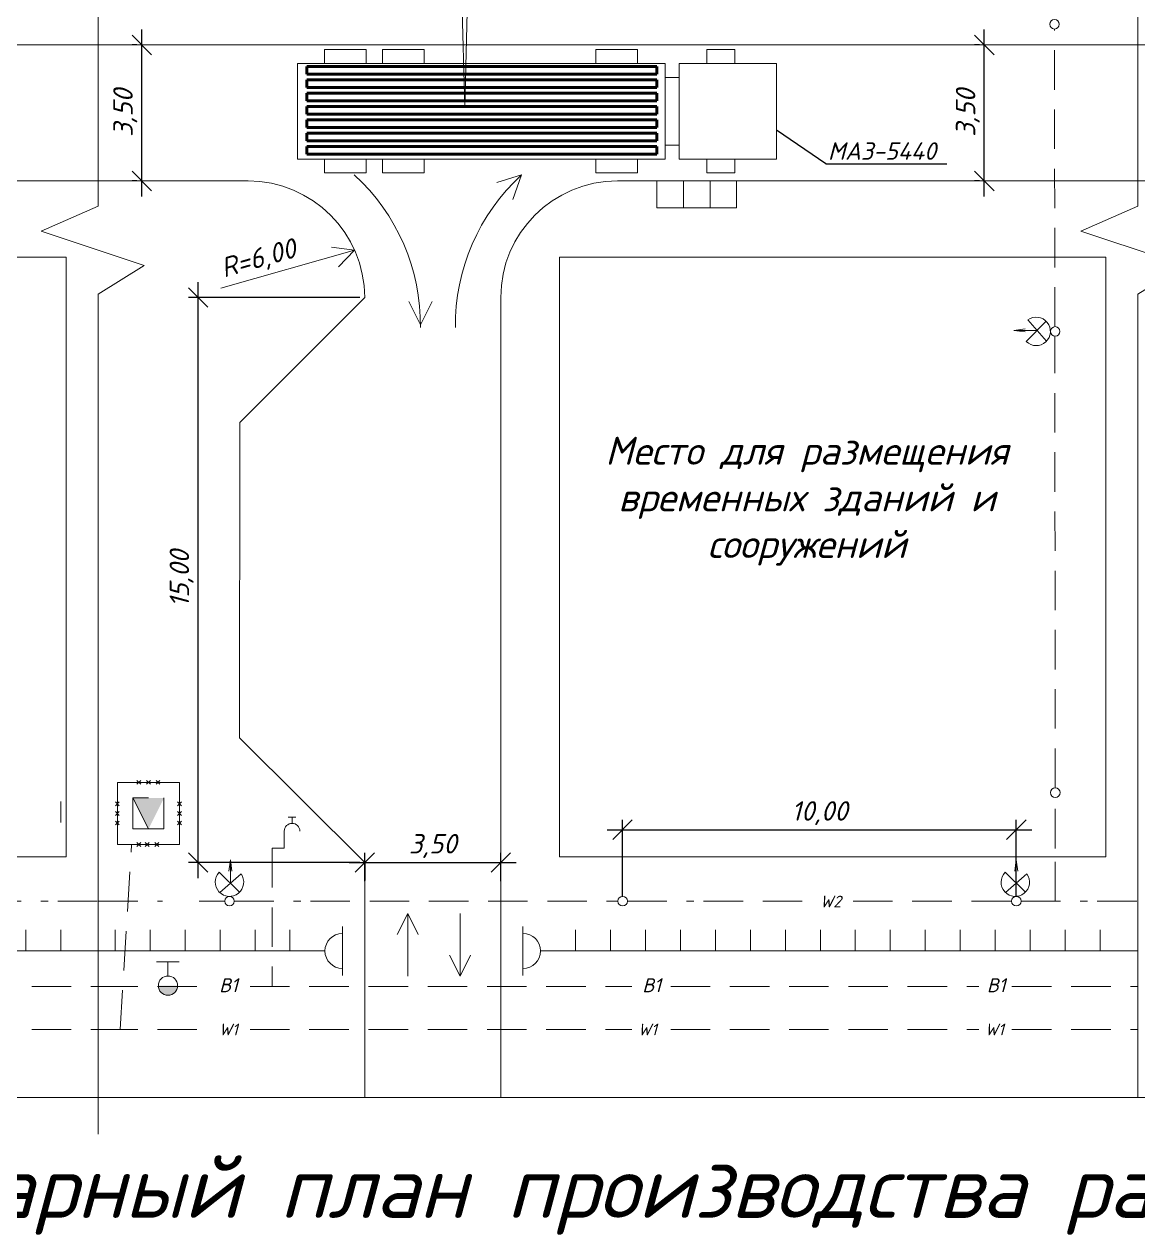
# Model space of a CAD drawing. Header units: millimetres. Extents: x 27137 to 30937, y -4667 to -569.
# Drawn here: x 28554.6 to 28697.8, y -3049.9 to -2894.1 of the extents above; entities that cross this region are included whole.
import ezdxf

# ---------------------------------------------------------------- set-up
doc = ezdxf.new("R2010")
doc.units = ezdxf.units.MM
doc.header["$LTSCALE"] = 0.4
doc.linetypes.add('ACAD_ISO02W100', pattern=[15, 12, -3])
doc.linetypes.add('штриховаяX2', pattern=[38.1, 25.4, -12.7])
doc.styles.add('Isocpeur', font='isocpeui.ttf', dxfattribs={"height": 2.5})
doc.styles.get("Standard").update_dxf_attribs({"font": 'isocpeui.ttf', "height": 2.5})
doc.dimstyles.new('06', dxfattribs={"dimtxt": 2.5, "dimasz": 2.5, "dimexe": 1.25, "dimexo": 0.625, "dimtad": 1, "dimdec": 0, "dimlfac": 200, "dimtxsty": 'Standard', "dimblk": 'OBLIQUE', "dimcen": 2.5, "dimdle": 2, "dimadec": 0, "dimazin": 0, "dimtfac": 1, "dimtdec": 0, "dimtmove": 0, "dimatfit": 3, "dimldrblk": 'OBLIQUE', "dimfxl": 1, "dimarcsym": 0})

# ---------------------------------------------------------------- blocks, each defined once
blk = doc.blocks.new('_Oblique')
at = {"color": 0, "linetype": 'ByBlock', "lineweight": -2}
blk.add_line((-0.5, -0.5), (0.5, 0.5), dxfattribs=at)
blk = doc.blocks.new('*D371')
at = {"color": 0, "lineweight": -2, "transparency": 16777216}
for p, q in [((28678.07, -2916.28), (28678.07, -2894.78)), ((28677.45, -2896.78), (28676.82, -2896.78)), ((28677.45, -2914.28), (28676.82, -2914.28))]:
    blk.add_line(p, q, dxfattribs=at)
at = {"layer": 'Defpoints', "color": 0, "transparency": 16777216}
for p in [(28678.07, -2896.78), (28678.07, -2896.78), (28678.07, -2914.28)]:
    blk.add_point(p, dxfattribs=at)
at = {"color": 0, "lineweight": -2, "transparency": 16777216, "xscale": 2.5, "yscale": 2.5, "zscale": 2.5}
for p, rotation in [((28678.07, -2896.78), 90), ((28678.07, -2914.28), 270)]:
    blk.add_blockref('_Oblique', p, dxfattribs=dict(at, rotation=rotation))
at = {"color": 0, "lineweight": 15, "transparency": 16777216, "insert": (28675.95, -2905.53), "char_height": 2.5, "attachment_point": 5, "rotation": 90, "style": 'Isocpeur'}
blk.add_mtext('3,50', dxfattribs=at)
blk = doc.blocks.new('*D372')
at = {"color": 0, "lineweight": -2, "transparency": 16777216}
for p, q in [((28631.54, -3006.33), (28631.54, -2996.5)), ((28682.18, -3006.33), (28682.18, -2996.5)), ((28629.54, -2997.75), (28684.18, -2997.75))]:
    blk.add_line(p, q, dxfattribs=at)
at = {"layer": 'Defpoints', "color": 0, "transparency": 16777216}
for p in [(28682.18, -2997.75), (28631.54, -3006.95), (28682.18, -3006.95)]:
    blk.add_point(p, dxfattribs=at)
at = {"color": 0, "lineweight": -2, "transparency": 16777216, "xscale": 2.5, "yscale": 2.5, "zscale": 2.5, "rotation": 180}
blk.add_blockref('_Oblique', (28631.54, -2997.75), dxfattribs=at)
at = {"color": 0, "lineweight": -2, "transparency": 16777216, "xscale": 2.5, "yscale": 2.5, "zscale": 2.5}
blk.add_blockref('_Oblique', (28682.18, -2997.75), dxfattribs=at)
at = {"color": 0, "lineweight": 15, "transparency": 16777216, "insert": (28656.86, -2995.63), "char_height": 2.5, "attachment_point": 5, "style": 'Isocpeur'}
blk.add_mtext('10,00', dxfattribs=at)
blk = doc.blocks.new('*D373')
at = {"color": 0, "lineweight": -2, "transparency": 16777216}
for p, q in [((28598.37, -3004.37), (28598.37, -3000.73)), ((28615.87, -3004.37), (28615.87, -3000.73)), ((28596.37, -3001.98), (28617.87, -3001.98))]:
    blk.add_line(p, q, dxfattribs=at)
at = {"layer": 'Defpoints', "color": 0, "transparency": 16777216}
for p in [(28615.87, -3001.98), (28598.37, -3005), (28615.87, -3005)]:
    blk.add_point(p, dxfattribs=at)
at = {"color": 0, "lineweight": -2, "transparency": 16777216, "xscale": 2.5, "yscale": 2.5, "zscale": 2.5, "rotation": 180}
blk.add_blockref('_Oblique', (28598.37, -3001.98), dxfattribs=at)
at = {"color": 0, "lineweight": -2, "transparency": 16777216, "xscale": 2.5, "yscale": 2.5, "zscale": 2.5}
blk.add_blockref('_Oblique', (28615.87, -3001.98), dxfattribs=at)
at = {"color": 0, "lineweight": 15, "transparency": 16777216, "insert": (28607.12, -2999.85), "char_height": 2.5, "attachment_point": 5, "style": 'Isocpeur'}
blk.add_mtext('3,50', dxfattribs=at)
blk = doc.blocks.new('*D374')
at = {"color": 0, "lineweight": -2, "transparency": 16777216}
for p, q in [((28678.07, -2916.28), (28678.07, -2894.78)), ((28677.45, -2896.78), (28676.82, -2896.78)), ((28677.45, -2914.28), (28676.82, -2914.28))]:
    blk.add_line(p, q, dxfattribs=at)
at = {"layer": 'Defpoints', "color": 0, "transparency": 16777216}
for p in [(28678.07, -2896.78), (28678.07, -2896.78), (28678.07, -2914.28)]:
    blk.add_point(p, dxfattribs=at)
at = {"color": 0, "lineweight": -2, "transparency": 16777216, "xscale": 2.5, "yscale": 2.5, "zscale": 2.5}
for p, rotation in [((28678.07, -2896.78), 90), ((28678.07, -2914.28), 270)]:
    blk.add_blockref('_Oblique', p, dxfattribs=dict(at, rotation=rotation))
at = {"color": 0, "lineweight": 15, "transparency": 16777216, "insert": (28675.95, -2905.53), "char_height": 2.5, "attachment_point": 5, "rotation": 90, "style": 'Isocpeur'}
blk.add_mtext('3,50', dxfattribs=at)
blk = doc.blocks.new('*D375')
at = {"color": 0, "lineweight": -2, "transparency": 16777216}
for p, q in [((28631.54, -3006.33), (28631.54, -2996.5)), ((28682.18, -3006.33), (28682.18, -2996.5)), ((28629.54, -2997.75), (28684.18, -2997.75))]:
    blk.add_line(p, q, dxfattribs=at)
at = {"layer": 'Defpoints', "color": 0, "transparency": 16777216}
for p in [(28682.18, -2997.75), (28631.54, -3006.95), (28682.18, -3006.95)]:
    blk.add_point(p, dxfattribs=at)
at = {"color": 0, "lineweight": -2, "transparency": 16777216, "xscale": 2.5, "yscale": 2.5, "zscale": 2.5, "rotation": 180}
blk.add_blockref('_Oblique', (28631.54, -2997.75), dxfattribs=at)
at = {"color": 0, "lineweight": -2, "transparency": 16777216, "xscale": 2.5, "yscale": 2.5, "zscale": 2.5}
blk.add_blockref('_Oblique', (28682.18, -2997.75), dxfattribs=at)
at = {"color": 0, "lineweight": 15, "transparency": 16777216, "insert": (28656.86, -2995.63), "char_height": 2.5, "attachment_point": 5, "style": 'Isocpeur'}
blk.add_mtext('10,00', dxfattribs=at)
blk = doc.blocks.new('*D376')
at = {"color": 0, "lineweight": -2, "transparency": 16777216}
for p, q in [((28598.37, -3004.37), (28598.37, -3000.73)), ((28615.87, -3004.37), (28615.87, -3000.73)), ((28596.37, -3001.98), (28617.87, -3001.98))]:
    blk.add_line(p, q, dxfattribs=at)
at = {"layer": 'Defpoints', "color": 0, "transparency": 16777216}
for p in [(28615.87, -3001.98), (28598.37, -3005), (28615.87, -3005)]:
    blk.add_point(p, dxfattribs=at)
at = {"color": 0, "lineweight": -2, "transparency": 16777216, "xscale": 2.5, "yscale": 2.5, "zscale": 2.5, "rotation": 180}
blk.add_blockref('_Oblique', (28598.37, -3001.98), dxfattribs=at)
at = {"color": 0, "lineweight": -2, "transparency": 16777216, "xscale": 2.5, "yscale": 2.5, "zscale": 2.5}
blk.add_blockref('_Oblique', (28615.87, -3001.98), dxfattribs=at)
at = {"color": 0, "lineweight": 15, "transparency": 16777216, "insert": (28607.12, -2999.85), "char_height": 2.5, "attachment_point": 5, "style": 'Isocpeur'}
blk.add_mtext('3,50', dxfattribs=at)
blk = doc.blocks.new('*D397')
at = {"color": 0, "lineweight": -2, "transparency": 16777216}
for p, q in [((28576.95, -3003.98), (28576.95, -2927.28)), ((28597.74, -2929.28), (28575.7, -2929.28)), ((28597.74, -3001.98), (28575.7, -3001.98))]:
    blk.add_line(p, q, dxfattribs=at)
at = {"layer": 'Defpoints', "color": 0, "transparency": 16777216}
for p in [(28576.95, -2929.28), (28598.37, -2929.28), (28598.37, -3001.98)]:
    blk.add_point(p, dxfattribs=at)
at = {"color": 0, "lineweight": -2, "transparency": 16777216, "xscale": 2.5, "yscale": 2.5, "zscale": 2.5}
for p, rotation in [((28576.95, -2929.28), 90), ((28576.95, -3001.98), 270)]:
    blk.add_blockref('_Oblique', p, dxfattribs=dict(at, rotation=rotation))
at = {"color": 0, "lineweight": 15, "transparency": 16777216, "insert": (28574.82, -2965.47), "char_height": 2.5, "attachment_point": 5, "rotation": 90, "style": 'Isocpeur'}
blk.add_mtext('15,00', dxfattribs=at)
blk = doc.blocks.new('*D380')
at = {"color": 0, "lineweight": -2, "transparency": 16777216}
for p, q in [((28569.69, -2916.28), (28569.69, -2894.78)), ((28569.07, -2896.78), (28568.44, -2896.78)), ((28569.07, -2914.28), (28568.44, -2914.28))]:
    blk.add_line(p, q, dxfattribs=at)
at = {"layer": 'Defpoints', "color": 0, "transparency": 16777216}
for p in [(28569.69, -2896.78), (28569.69, -2896.78), (28569.69, -2914.28)]:
    blk.add_point(p, dxfattribs=at)
at = {"color": 0, "lineweight": -2, "transparency": 16777216, "xscale": 2.5, "yscale": 2.5, "zscale": 2.5}
for p, rotation in [((28569.69, -2896.78), 90), ((28569.69, -2914.28), 270)]:
    blk.add_blockref('_Oblique', p, dxfattribs=dict(at, rotation=rotation))
at = {"color": 0, "lineweight": 15, "transparency": 16777216, "insert": (28567.57, -2905.53), "char_height": 2.5, "attachment_point": 5, "rotation": 90, "style": 'Isocpeur'}
blk.add_mtext('3,50', dxfattribs=at)

msp = doc.modelspace()

# ---------------------------------------------------------------- hatches: boundary and pattern name
at = {"lineweight": 15}
h = msp.add_hatch(color=256, dxfattribs=at)
h.dxf.hatch_style = 1
h.paths.add_polyline_path([(28570.5505, -2993.6596), (28568.5505, -2993.6596), (28570.5505, -2997.6596), (28570.5505, -2995.6596)])
h.paths.add_polyline_path([(28572.5505, -2993.6596), (28570.5505, -2993.6596), (28570.5505, -2995.6596), (28570.5505, -2997.6596)])
h = msp.add_hatch(color=256, dxfattribs=at)
h.dxf.hatch_style = 1
h.paths.add_polyline_path([(28570.5505, -2993.6596), (28568.5505, -2993.6596), (28570.5505, -2997.6596), (28570.5505, -2995.6596)])
h.paths.add_polyline_path([(28572.5505, -2993.6596), (28570.5505, -2993.6596), (28570.5505, -2995.6596), (28570.5505, -2997.6596)])
msp.add_hatch(color=256, dxfattribs=at).paths.add_polyline_path([(28574.2999, -3017.8156), (28573.0628, -3017.8156), (28571.8256, -3017.8156, 1)])
msp.add_hatch(color=256, dxfattribs=at).paths.add_polyline_path([(28574.2999, -3017.8156), (28573.0628, -3017.8156), (28571.8256, -3017.8156, 1)])

# ---------------------------------------------------------------- linework, layer by layer
at = {"lineweight": 15, "ltscale": 0.5}
for p, q in [((28564.0952, -2812.4163), (28564.0952, -2903.7212)), ((28697.8081, -2817.4979), (28697.8081, -2908.0145)), ((28296.6694, -2896.7754), (28831.521, -2896.7754)), ((28564.0952, -2896.7754), (28564.0952, -2914.2754)), ((28564.0952, -2896.7754), (28564.0952, -2914.2754)), ((28697.8081, -2896.7754), (28697.8081, -2914.2754)), ((28697.8081, -2896.7754), (28697.8081, -2914.2754)), ((28564.0952, -2902.3847), (28564.0952, -2917.5033)), ((28697.8081, -2902.3847), (28697.8081, -2917.5033)), ((28497.1533, -2914.2754), (28564.0952, -2914.2754)), ((28497.1533, -2914.2754), (28564.0952, -2914.2754)), ((28564.0952, -2914.2754), (28583.3662, -2914.2754)), ((28564.0952, -2914.2754), (28564.0952, -2917.5033)), ((28564.0952, -2914.2754), (28583.3662, -2914.2754)), ((28630.8662, -2914.2754), (28697.8081, -2914.2754)), ((28630.8662, -2914.2754), (28697.8081, -2914.2754)), ((28630.8662, -2914.2754), (28697.8081, -2914.2754)), ((28662.2935, -2914.2754), (28662.2935, -2914.2754)), ((28697.8081, -2914.2754), (28717.0791, -2914.2754)), ((28697.8081, -2914.2754), (28697.8081, -2917.5033)), ((28564.0952, -2928.866), (28564.0952, -2991.6833)), ((28564.0952, -2928.866), (28564.0952, -2991.6833)), ((28564.0952, -2928.866), (28564.0952, -2991.6833)), ((28564.0952, -2928.866), (28564.0952, -2991.6833)), ((28564.0952, -2928.866), (28564.0952, -2991.6833)), ((28564.0952, -2928.866), (28564.0952, -3032.2039)), ((28598.3662, -2929.2754), (28582.2963, -2945.3619)), ((28615.8662, -2929.2754), (28615.8662, -3032.2039)), ((28615.8662, -2929.2754), (28615.8662, -3032.2039)), ((28697.8081, -2928.866), (28697.8081, -2991.6833)), ((28697.8081, -2928.866), (28697.8081, -2991.6833)), ((28697.8081, -2928.866), (28697.8081, -2991.6833)), ((28697.8081, -2928.866), (28697.8081, -2991.6833)), ((28683.4677, -2934.9483), (28686.0177, -2932.331)), ((28683.4677, -2934.9483), (28686.0177, -2932.331)), ((28683.6753, -2932.1568), (28686.074, -2934.8909)), ((28683.6753, -2932.1568), (28686.074, -2934.8909)), ((28615.8662, -2933.2144), (28615.8662, -2933.2144)), ((28615.8662, -2933.2144), (28615.8662, -2933.2144)), ((28681.8545, -2933.5135), (28683.3245, -2933.3194)), ((28681.8545, -2933.5135), (28683.3245, -2933.3194)), ((28684.8656, -2933.5135), (28681.8545, -2933.5135)), ((28681.8545, -2933.5135), (28683.3209, -2933.705)), ((28684.8656, -2933.5135), (28681.8545, -2933.5135)), ((28681.8545, -2933.5135), (28683.3209, -2933.705)), ((28582.2963, -2945.3619), (28582.2507, -2985.9425)), ((28598.3662, -3001.9763), (28582.2507, -2985.9425)), ((28564.0952, -2991.6833), (28564.0952, -3020.6908)), ((28564.0952, -2991.6833), (28564.0952, -3015.6908)), ((28564.0952, -2991.6833), (28564.0952, -3020.6908)), ((28564.0952, -2991.6833), (28564.0952, -3015.6908)), ((28697.8081, -2991.6833), (28697.8081, -3020.6908)), ((28697.8081, -2991.6833), (28697.8081, -3015.6908)), ((28697.8081, -2991.6833), (28697.8081, -3020.6908)), ((28697.8081, -2991.6833), (28697.8081, -3015.6908)), ((28589.5258, -2996.1575), (28588.5258, -2996.1575)), ((28589.5258, -2996.1575), (28588.5258, -2996.1575)), ((28589.0258, -2996.9336), (28589.0258, -2996.1575)), ((28589.0258, -2996.1575), (28589.5258, -2996.1575)), ((28589.0258, -2996.9336), (28589.0258, -2996.1575)), ((28589.0258, -2996.1575), (28589.5258, -2996.1575)), ((28588.0127, -3000.1274), (28588.0127, -2997.9467)), ((28588.0127, -3000.1274), (28588.0127, -2997.9467)), ((28682.1798, -3003.963), (28682.1798, -2999.7642)), ((28682.1798, -2999.7642), (28682.1798, -3001.8636)), ((28682.1798, -3003.963), (28682.1798, -2999.7642)), ((28682.1798, -2999.7642), (28682.1798, -3001.8636)), ((28586.4602, -3000.1274), (28588.0127, -3000.1274)), ((28586.4602, -3000.1274), (28588.0127, -3000.1274)), ((28581.1008, -3001.6182), (28580.9094, -3003.0845)), ((28581.1008, -3001.6182), (28580.9094, -3003.0845)), ((28581.1008, -3004.6292), (28581.1008, -3001.6182)), ((28581.1008, -3001.6182), (28581.2949, -3003.0881)), ((28581.1008, -3004.6292), (28581.1008, -3001.6182)), ((28581.1008, -3001.6182), (28581.2949, -3003.0881)), ((28598.3662, -3001.9763), (28598.3662, -3032.2039)), ((28598.3662, -3001.9763), (28598.3662, -3032.2039)), ((28682.1798, -3001.6182), (28681.9883, -3003.0845)), ((28682.1798, -3001.6182), (28681.9883, -3003.0845)), ((28682.1798, -3004.6292), (28682.1798, -3001.6182)), ((28682.1798, -3001.6182), (28682.3739, -3003.0881)), ((28682.1798, -3004.6292), (28682.1798, -3001.6182)), ((28682.1798, -3001.6182), (28682.3739, -3003.0881)), ((28579.666, -3003.2313), (28582.2833, -3005.7813)), ((28579.666, -3003.2313), (28582.2833, -3005.7813)), ((28582.4575, -3003.4389), (28579.7234, -3005.8376)), ((28582.4575, -3003.4389), (28579.7234, -3005.8376)), ((28680.745, -3003.2313), (28683.3623, -3005.7813)), ((28680.745, -3003.2313), (28683.3623, -3005.7813)), ((28683.5365, -3003.4389), (28680.8024, -3005.8376)), ((28683.5365, -3003.4389), (28680.8024, -3005.8376)), ((28564.0952, -3015.6908), (28564.0952, -3020.6908)), ((28564.0952, -3015.6908), (28564.0952, -3032.2039)), ((28697.8081, -3015.6908), (28697.8081, -3020.6908)), ((28697.8081, -3015.6908), (28697.8081, -3032.2039)), ((28430.3823, -3032.2039), (28678.5948, -3032.2039)), ((28564.0952, -3031.9225), (28564.0952, -3036.9225)), ((28564.0952, -3031.9225), (28564.0952, -3036.9225)), ((28564.0952, -3032.2039), (28831.521, -3032.2039))]:
    msp.add_line(p, q, dxfattribs=at)
at = {"lineweight": 15}
for p, q in [((28610.5945, -2881.7379), (28611.2368, -2904.8456)), ((28611.8097, -2881.7379), (28611.2368, -2904.8456)), ((28593.1979, -2899.1613), (28593.1979, -2897.3737)), ((28593.1979, -2897.3737), (28598.5609, -2897.3737)), ((28598.5609, -2897.3737), (28598.5609, -2899.1613)), ((28606.0262, -2897.3737), (28600.6633, -2897.3737)), ((28600.6633, -2897.3737), (28600.6633, -2899.1613)), ((28606.0262, -2899.1613), (28606.0262, -2897.3737)), ((28633.4493, -2897.3737), (28628.0863, -2897.3737)), ((28628.0863, -2897.3737), (28628.0863, -2899.1613)), ((28633.4493, -2899.1613), (28633.4493, -2897.3737)), ((28642.3876, -2899.1613), (28642.3876, -2897.3737)), ((28642.3876, -2897.3737), (28645.9629, -2897.3737)), ((28645.9629, -2897.3737), (28645.9629, -2899.1613)), ((28637.0246, -2899.1613), (28589.7137, -2899.1613)), ((28589.7137, -2899.1613), (28589.7137, -2911.4533)), ((28637.0246, -2899.1613), (28633.4493, -2899.1613)), ((28637.0246, -2899.1613), (28637.0246, -2911.4533)), ((28637.0246, -2899.1613), (28637.0246, -2900.949)), ((28637.0246, -2899.1613), (28637.0246, -2900.949)), ((28651.3259, -2899.1613), (28638.8123, -2899.1613)), ((28638.8123, -2899.1613), (28638.8123, -2900.949)), ((28638.8123, -2899.1613), (28642.3876, -2899.1613)), ((28638.8123, -2899.1613), (28638.8123, -2900.949)), ((28651.3259, -2911.4607), (28651.3259, -2899.1613)), ((28638.8123, -2900.949), (28637.0246, -2900.949)), ((28638.8123, -2911.4607), (28638.8123, -2900.949)), ((28638.8123, -2909.6731), (28637.0246, -2909.6731)), ((28589.7137, -2911.4533), (28637.0246, -2911.4533)), ((28593.1979, -2911.4533), (28593.1979, -2913.2409)), ((28598.5609, -2913.2409), (28598.5609, -2911.4533)), ((28600.6633, -2913.2409), (28600.6633, -2911.4533)), ((28606.0262, -2911.4533), (28606.0262, -2913.2409)), ((28628.0863, -2913.2409), (28628.0863, -2911.4533)), ((28633.4493, -2911.4533), (28633.4493, -2913.2409)), ((28638.8123, -2911.4607), (28638.8123, -2911.3174)), ((28638.8123, -2911.4607), (28651.3259, -2911.4607)), ((28638.8123, -2911.4607), (28642.3876, -2911.4607)), ((28642.3876, -2911.4607), (28642.3876, -2913.2484)), ((28645.9629, -2913.2484), (28645.9629, -2911.4607)), ((28593.1979, -2913.2409), (28598.5609, -2913.2409)), ((28606.0262, -2913.2409), (28600.6633, -2913.2409)), ((28618.5552, -2913.4865), (28615.3502, -2914.4752)), ((28618.5552, -2913.4865), (28617.4231, -2916.6438)), ((28633.4493, -2913.2409), (28628.0863, -2913.2409)), ((28635.9264, -2914.2754), (28635.9264, -2917.716)), ((28635.9264, -2914.2754), (28635.9264, -2917.716)), ((28639.367, -2917.716), (28639.367, -2914.2754)), ((28639.367, -2917.716), (28639.367, -2914.2754)), ((28642.3876, -2913.2484), (28645.9629, -2913.2484)), ((28642.8077, -2914.2754), (28642.8077, -2917.716)), ((28642.8077, -2914.2754), (28642.8077, -2917.716)), ((28646.194, -2917.716), (28646.194, -2914.2754)), ((28646.194, -2917.716), (28646.194, -2914.2754)), ((28564.0952, -2917.5033), (28556.7703, -2920.7588)), ((28564.0952, -2917.5033), (28556.7703, -2920.7588)), ((28635.9264, -2917.716), (28646.194, -2917.716)), ((28635.9264, -2917.716), (28646.194, -2917.716)), ((28635.9264, -2917.716), (28646.194, -2917.716)), ((28642.8077, -2917.716), (28639.367, -2917.716)), ((28642.8077, -2917.716), (28639.367, -2917.716)), ((28697.8081, -2917.5033), (28690.4832, -2920.7588)), ((28697.8081, -2917.5033), (28690.4832, -2920.7588)), ((28697.8081, -2917.5033), (28690.4832, -2920.7588)), ((28556.7703, -2920.7588), (28570.0022, -2925.1409)), ((28556.7703, -2920.7588), (28570.0022, -2925.1409)), ((28690.4832, -2920.7588), (28703.7151, -2925.1409)), ((28690.4832, -2920.7588), (28703.7151, -2925.1409)), ((28579.8577, -2928.0549), (28597.0676, -2923.1704)), ((28579.8577, -2928.0549), (28597.0676, -2923.1704)), ((28597.0676, -2923.1704), (28594.0952, -2922.7941)), ((28597.0676, -2923.1704), (28594.9939, -2925.3401)), ((28570.0022, -2925.1409), (28564.0952, -2928.866)), ((28570.0022, -2925.1409), (28564.0952, -2928.866)), ((28703.7151, -2925.1409), (28697.8081, -2928.866)), ((28703.7151, -2925.1409), (28697.8081, -2928.866)), ((28605.5433, -2932.8069), (28604.0433, -2929.8069)), ((28605.5433, -2932.8069), (28604.0433, -2929.8069)), ((28605.5433, -2932.8069), (28607.0433, -2929.8069)), ((28605.5433, -2932.8069), (28607.0433, -2929.8069)), ((28566.5505, -2991.6596), (28574.5505, -2991.6596)), ((28566.5505, -2999.6596), (28566.5505, -2991.6596)), ((28566.5505, -2991.6596), (28574.5505, -2991.6596)), ((28566.5505, -2999.6596), (28566.5505, -2991.6596)), ((28569.0727, -2991.4096), (28569.5727, -2991.9096)), ((28569.5727, -2991.4096), (28569.0727, -2991.9096)), ((28569.0727, -2991.4096), (28569.5727, -2991.9096)), ((28569.5727, -2991.4096), (28569.0727, -2991.9096)), ((28570.3005, -2991.4096), (28570.8005, -2991.9096)), ((28570.8005, -2991.4096), (28570.3005, -2991.9096)), ((28570.3005, -2991.4096), (28570.8005, -2991.9096)), ((28570.8005, -2991.4096), (28570.3005, -2991.9096)), ((28571.5305, -2991.4096), (28572.0305, -2991.9096)), ((28572.0305, -2991.4096), (28571.5305, -2991.9096)), ((28571.5305, -2991.4096), (28572.0305, -2991.9096)), ((28572.0305, -2991.4096), (28571.5305, -2991.9096)), ((28574.5505, -2991.6596), (28574.5505, -2999.6596)), ((28574.5505, -2991.6596), (28574.5505, -2999.6596)), ((28568.5505, -2997.6596), (28568.5505, -2993.6596)), ((28568.5505, -2993.6596), (28570.5505, -2993.6596)), ((28570.5505, -2997.6596), (28568.5505, -2993.6596)), ((28568.5505, -2993.6596), (28570.5505, -2997.6596)), ((28568.5505, -2997.6596), (28568.5505, -2993.6596)), ((28568.5505, -2993.6596), (28570.5505, -2993.6596)), ((28570.5505, -2997.6596), (28568.5505, -2993.6596)), ((28568.5505, -2993.6596), (28570.5505, -2997.6596)), ((28572.5505, -2993.6596), (28572.5505, -2997.6596)), ((28572.5505, -2993.6596), (28572.5505, -2997.6596)), ((28559.2626, -2996.8387), (28559.2626, -2994.1387)), ((28566.3005, -2994.1796), (28566.8005, -2994.6796)), ((28566.8005, -2994.1796), (28566.3005, -2994.6796)), ((28566.3005, -2994.1796), (28566.8005, -2994.6796)), ((28566.8005, -2994.1796), (28566.3005, -2994.6796)), ((28566.5505, -2995.6596), (28566.5505, -2994.4296)), ((28566.5505, -2995.6596), (28566.5505, -2994.4296)), ((28574.3005, -2994.1796), (28574.8005, -2994.6796)), ((28574.8005, -2994.1796), (28574.3005, -2994.6796)), ((28574.3005, -2994.1796), (28574.8005, -2994.6796)), ((28574.8005, -2994.1796), (28574.3005, -2994.6796)), ((28574.3005, -2994.6796), (28574.3005, -2994.6796)), ((28574.3005, -2994.6796), (28574.3005, -2994.6796)), ((28566.3005, -2995.4096), (28566.8005, -2995.9096)), ((28566.8005, -2995.4096), (28566.3005, -2995.9096)), ((28566.3005, -2995.4096), (28566.8005, -2995.9096)), ((28566.8005, -2995.4096), (28566.3005, -2995.9096)), ((28566.3005, -2996.6396), (28566.8005, -2997.1396)), ((28566.8005, -2996.6396), (28566.3005, -2997.1396)), ((28566.3005, -2996.6396), (28566.8005, -2997.1396)), ((28566.8005, -2996.6396), (28566.3005, -2997.1396)), ((28566.5505, -2995.6596), (28566.5505, -2996.8896)), ((28566.5505, -2995.6596), (28566.5505, -2996.8896)), ((28566.5505, -2996.8896), (28566.5505, -2996.8896)), ((28566.5505, -2996.8896), (28566.5505, -2996.8896)), ((28574.3005, -2995.4096), (28574.8005, -2995.9096)), ((28574.8005, -2995.4096), (28574.3005, -2995.9096)), ((28574.3005, -2995.4096), (28574.8005, -2995.9096)), ((28574.8005, -2995.4096), (28574.3005, -2995.9096)), ((28574.3005, -2995.9096), (28574.3005, -2995.9096)), ((28574.3005, -2995.9096), (28574.3005, -2995.9096)), ((28574.3005, -2996.6396), (28574.8005, -2997.1396)), ((28574.8005, -2996.6396), (28574.3005, -2997.1396)), ((28574.3005, -2996.6396), (28574.8005, -2997.1396)), ((28574.8005, -2996.6396), (28574.3005, -2997.1396)), ((28570.5505, -2997.6596), (28568.5505, -2997.6596)), ((28570.5505, -2997.6596), (28568.5505, -2997.6596)), ((28572.5505, -2997.6596), (28570.5505, -2997.6596)), ((28572.5505, -2997.6596), (28570.5505, -2997.6596)), ((28574.3005, -2997.1396), (28574.3005, -2997.1396)), ((28574.3005, -2997.1396), (28574.3005, -2997.1396)), ((28574.5505, -2999.6596), (28566.5505, -2999.6596)), ((28574.5505, -2999.6596), (28566.5505, -2999.6596)), ((28569.0727, -2999.4096), (28569.5727, -2999.9096)), ((28569.5727, -2999.4096), (28569.0727, -2999.9096)), ((28569.0727, -2999.4096), (28569.5727, -2999.9096)), ((28569.5727, -2999.4096), (28569.0727, -2999.9096)), ((28570.1497, -2999.3942), (28570.6497, -2999.8942)), ((28570.6497, -2999.3942), (28570.1497, -2999.8942)), ((28570.1497, -2999.3942), (28570.6497, -2999.8942)), ((28570.6497, -2999.3942), (28570.1497, -2999.8942)), ((28570.3997, -2999.6442), (28571.6297, -2999.6442)), ((28570.3997, -2999.6442), (28571.6297, -2999.6442)), ((28571.3797, -2999.3942), (28571.8797, -2999.8942)), ((28571.8797, -2999.3942), (28571.3797, -2999.8942)), ((28571.3797, -2999.3942), (28571.8797, -2999.8942)), ((28571.8797, -2999.3942), (28571.3797, -2999.8942)), ((28603.8949, -3008.5164), (28602.5449, -3011.2164)), ((28603.8949, -3008.5164), (28602.5449, -3011.2164)), ((28603.8949, -3008.5164), (28603.8949, -3016.6091)), ((28603.8949, -3008.5164), (28603.8949, -3013.0164)), ((28603.8949, -3008.5164), (28603.8949, -3011.2164)), ((28603.8949, -3008.5164), (28605.2449, -3011.2164)), ((28603.8949, -3008.5164), (28603.8949, -3016.6091)), ((28603.8949, -3008.5164), (28603.8949, -3013.0164)), ((28603.8949, -3008.5164), (28603.8949, -3011.2164)), ((28603.8949, -3008.5164), (28605.2449, -3011.2164)), ((28610.6465, -3016.6091), (28610.6465, -3008.5164)), ((28610.6465, -3016.6091), (28610.6465, -3008.5164)), ((28554.7626, -3013.3517), (28554.7626, -3010.6517)), ((28554.7626, -3013.3517), (28554.7626, -3010.6517)), ((28554.7626, -3013.3517), (28554.7626, -3010.6517)), ((28554.7626, -3013.3517), (28554.7626, -3010.6517)), ((28559.2626, -3013.3517), (28559.2626, -3010.6517)), ((28559.2626, -3013.3517), (28559.2626, -3010.6517)), ((28559.2626, -3013.3517), (28559.2626, -3010.6517)), ((28559.2626, -3013.3517), (28559.2626, -3010.6517)), ((28566.2569, -3013.3517), (28566.2569, -3010.6517)), ((28566.2569, -3013.3517), (28566.2569, -3010.6517)), ((28566.2569, -3013.3517), (28566.2569, -3010.6517)), ((28566.2569, -3013.3517), (28566.2569, -3010.6517)), ((28570.7569, -3013.3517), (28570.7569, -3010.6517)), ((28570.7569, -3013.3517), (28570.7569, -3010.6517)), ((28570.7569, -3013.3517), (28570.7569, -3010.6517)), ((28570.7569, -3013.3517), (28570.7569, -3010.6517)), ((28575.2569, -3013.3517), (28575.2569, -3010.6517)), ((28575.2569, -3013.3517), (28575.2569, -3010.6517)), ((28575.2569, -3013.3517), (28575.2569, -3010.6517)), ((28575.2569, -3013.3517), (28575.2569, -3010.6517)), ((28575.2569, -3013.3517), (28575.2569, -3010.6517)), ((28575.2569, -3013.3517), (28575.2569, -3010.6517)), ((28575.2569, -3013.3517), (28575.2569, -3010.6517)), ((28575.2569, -3013.3517), (28575.2569, -3010.6517)), ((28575.2569, -3013.3517), (28575.2569, -3010.6517)), ((28575.2569, -3013.3517), (28575.2569, -3010.6517)), ((28575.2569, -3013.3517), (28575.2569, -3010.6517)), ((28575.2569, -3013.3517), (28575.2569, -3010.6517)), ((28579.7569, -3013.3517), (28579.7569, -3010.6517)), ((28579.7569, -3013.3517), (28579.7569, -3010.6517)), ((28579.7569, -3013.3517), (28579.7569, -3010.6517)), ((28579.7569, -3013.3517), (28579.7569, -3010.6517)), ((28584.2569, -3013.3517), (28584.2569, -3010.6517)), ((28584.2569, -3013.3517), (28584.2569, -3010.6517)), ((28584.2569, -3013.3517), (28584.2569, -3010.6517)), ((28584.2569, -3013.3517), (28584.2569, -3010.6517)), ((28584.2569, -3013.3517), (28584.2569, -3010.6517)), ((28584.2569, -3013.3517), (28584.2569, -3010.6517)), ((28584.2569, -3013.3517), (28584.2569, -3010.6517)), ((28584.2569, -3013.3517), (28584.2569, -3010.6517)), ((28584.2569, -3013.3517), (28584.2569, -3010.6517)), ((28584.2569, -3013.3517), (28584.2569, -3010.6517)), ((28584.2569, -3013.3517), (28584.2569, -3010.6517)), ((28584.2569, -3013.3517), (28584.2569, -3010.6517)), ((28588.7569, -3013.3517), (28588.7569, -3010.6517)), ((28588.7569, -3013.3517), (28588.7569, -3010.6517)), ((28588.7569, -3013.3517), (28588.7569, -3010.6517)), ((28588.7569, -3013.3517), (28588.7569, -3010.6517)), ((28595.5069, -3016.5017), (28595.5069, -3010.2017)), ((28595.5069, -3016.5017), (28595.5069, -3010.2017)), ((28618.7255, -3010.2017), (28618.7255, -3016.5017)), ((28618.7255, -3010.2017), (28618.7255, -3016.5017)), ((28625.4755, -3013.3517), (28625.4755, -3010.6517)), ((28625.4755, -3013.3517), (28625.4755, -3010.6517)), ((28625.4755, -3013.3517), (28625.4755, -3010.6517)), ((28625.4755, -3013.3517), (28625.4755, -3010.6517)), ((28629.9755, -3013.3517), (28629.9755, -3010.6517)), ((28629.9755, -3013.3517), (28629.9755, -3010.6517)), ((28629.9755, -3013.3517), (28629.9755, -3010.6517)), ((28629.9755, -3013.3517), (28629.9755, -3010.6517)), ((28634.4755, -3013.3517), (28634.4755, -3010.6517)), ((28634.4755, -3013.3517), (28634.4755, -3010.6517)), ((28634.4755, -3013.3517), (28634.4755, -3010.6517)), ((28634.4755, -3013.3517), (28634.4755, -3010.6517)), ((28638.9755, -3013.3517), (28638.9755, -3010.6517)), ((28638.9755, -3013.3517), (28638.9755, -3010.6517)), ((28638.9755, -3013.3517), (28638.9755, -3010.6517)), ((28638.9755, -3013.3517), (28638.9755, -3010.6517)), ((28638.9755, -3013.3517), (28638.9755, -3010.6517)), ((28638.9755, -3013.3517), (28638.9755, -3010.6517)), ((28638.9755, -3013.3517), (28638.9755, -3010.6517)), ((28638.9755, -3013.3517), (28638.9755, -3010.6517)), ((28643.4755, -3013.3517), (28643.4755, -3010.6517)), ((28643.4755, -3013.3517), (28643.4755, -3010.6517)), ((28643.4755, -3013.3517), (28643.4755, -3010.6517)), ((28643.4755, -3013.3517), (28643.4755, -3010.6517)), ((28647.9755, -3013.3517), (28647.9755, -3010.6517)), ((28647.9755, -3013.3517), (28647.9755, -3010.6517)), ((28647.9755, -3013.3517), (28647.9755, -3010.6517)), ((28647.9755, -3013.3517), (28647.9755, -3010.6517)), ((28652.4755, -3013.3517), (28652.4755, -3010.6517)), ((28652.4755, -3013.3517), (28652.4755, -3010.6517)), ((28652.4755, -3013.3517), (28652.4755, -3010.6517)), ((28652.4755, -3013.3517), (28652.4755, -3010.6517)), ((28652.4755, -3013.3517), (28652.4755, -3010.6517)), ((28652.4755, -3013.3517), (28652.4755, -3010.6517)), ((28652.4755, -3013.3517), (28652.4755, -3010.6517)), ((28652.4755, -3013.3517), (28652.4755, -3010.6517)), ((28656.9755, -3013.3517), (28656.9755, -3010.6517)), ((28656.9755, -3013.3517), (28656.9755, -3010.6517)), ((28656.9755, -3013.3517), (28656.9755, -3010.6517)), ((28656.9755, -3013.3517), (28656.9755, -3010.6517)), ((28661.4755, -3013.3517), (28661.4755, -3010.6517)), ((28661.4755, -3013.3517), (28661.4755, -3010.6517)), ((28661.4755, -3013.3517), (28661.4755, -3010.6517)), ((28661.4755, -3013.3517), (28661.4755, -3010.6517)), ((28665.9755, -3013.3517), (28665.9755, -3010.6517)), ((28665.9755, -3013.3517), (28665.9755, -3010.6517)), ((28665.9755, -3013.3517), (28665.9755, -3010.6517)), ((28665.9755, -3013.3517), (28665.9755, -3010.6517)), ((28665.9755, -3013.3517), (28665.9755, -3010.6517)), ((28665.9755, -3013.3517), (28665.9755, -3010.6517)), ((28665.9755, -3013.3517), (28665.9755, -3010.6517)), ((28665.9755, -3013.3517), (28665.9755, -3010.6517)), ((28670.4755, -3013.3517), (28670.4755, -3010.6517)), ((28670.4755, -3013.3517), (28670.4755, -3010.6517)), ((28670.4755, -3013.3517), (28670.4755, -3010.6517)), ((28670.4755, -3013.3517), (28670.4755, -3010.6517)), ((28674.9755, -3013.3517), (28674.9755, -3010.6517)), ((28674.9755, -3013.3517), (28674.9755, -3010.6517)), ((28674.9755, -3013.3517), (28674.9755, -3010.6517)), ((28674.9755, -3013.3517), (28674.9755, -3010.6517)), ((28679.4755, -3013.3517), (28679.4755, -3010.6517)), ((28679.4755, -3013.3517), (28679.4755, -3010.6517)), ((28679.4755, -3013.3517), (28679.4755, -3010.6517)), ((28679.4755, -3013.3517), (28679.4755, -3010.6517)), ((28679.4755, -3013.3517), (28679.4755, -3010.6517)), ((28679.4755, -3013.3517), (28679.4755, -3010.6517)), ((28679.4755, -3013.3517), (28679.4755, -3010.6517)), ((28679.4755, -3013.3517), (28679.4755, -3010.6517)), ((28683.9755, -3013.3517), (28683.9755, -3010.6517)), ((28683.9755, -3013.3517), (28683.9755, -3010.6517)), ((28683.9755, -3013.3517), (28683.9755, -3010.6517)), ((28683.9755, -3013.3517), (28683.9755, -3010.6517)), ((28688.4755, -3013.3517), (28688.4755, -3010.6517)), ((28688.4755, -3013.3517), (28688.4755, -3010.6517)), ((28688.4755, -3013.3517), (28688.4755, -3010.6517)), ((28688.4755, -3013.3517), (28688.4755, -3010.6517)), ((28692.9755, -3013.3517), (28692.9755, -3010.6517)), ((28692.9755, -3013.3517), (28692.9755, -3010.6517)), ((28692.9755, -3013.3517), (28692.9755, -3010.6517)), ((28692.9755, -3013.3517), (28692.9755, -3010.6517)), ((28487.2626, -3013.3517), (28564.0952, -3013.3517)), ((28487.2626, -3013.3517), (28564.0952, -3013.3517)), ((28593.2569, -3013.3517), (28564.0952, -3013.3517)), ((28593.2569, -3013.3517), (28564.0952, -3013.3517)), ((28595.5069, -3013.3517), (28595.5069, -3014.1758)), ((28595.5069, -3013.3517), (28595.5069, -3014.1758)), ((28610.6465, -3016.6091), (28609.2965, -3013.9091)), ((28610.6465, -3016.6091), (28609.2965, -3013.9091)), ((28610.6465, -3016.6091), (28611.9965, -3013.9091)), ((28610.6465, -3016.6091), (28611.9965, -3013.9091)), ((28618.7255, -3013.3517), (28618.7255, -3012.5276)), ((28618.7255, -3013.3517), (28618.7255, -3012.5276)), ((28620.9755, -3013.3517), (28697.8081, -3013.3517)), ((28620.9755, -3013.3517), (28697.8081, -3013.3517)), ((28571.5994, -3014.7467), (28573.0572, -3014.7467)), ((28571.5994, -3014.7467), (28573.0572, -3014.7467)), ((28573.0572, -3016.5778), (28573.0572, -3014.7467)), ((28573.0572, -3014.7467), (28574.5149, -3014.7467)), ((28573.0572, -3016.5778), (28573.0572, -3014.7467)), ((28573.0572, -3014.7467), (28574.5149, -3014.7467))]:
    msp.add_line(p, q, dxfattribs=at)
at = {"linetype": 'штриховаяX2', "lineweight": 15, "ltscale": 0.5}
for p, q in [((28687.1355, -2933.0251), (28687.0975, -2894.726)), ((28687.1355, -2933.0251), (28687.0975, -2894.726)), ((28687.1355, -2933.0251), (28687.0975, -2894.726)), ((28687.1945, -2992.3693), (28687.1367, -2934.2543)), ((28687.1945, -2992.3693), (28687.1367, -2934.2543)), ((28687.2022, -3000.1529), (28687.1957, -2993.6027)), ((28687.2022, -3000.1529), (28687.1957, -2993.6027)), ((28566.9119, -3023.4755), (28568.3696, -2999.6596)), ((28566.9119, -3023.4755), (28568.3696, -2999.6596)), ((28586.4602, -3000.1274), (28586.4602, -3017.9077)), ((28586.4602, -3000.1274), (28586.4602, -3017.9077)), ((28687.1926, -3006.9625), (28687.187, -3001.386)), ((28687.1926, -3006.9625), (28687.187, -3001.386)), ((28549.0834, -3006.9625), (28557.6468, -3006.9625)), ((28549.0834, -3006.9625), (28557.6468, -3006.9625)), ((28558.88, -3006.9625), (28564.0952, -3006.9625)), ((28558.88, -3006.9625), (28564.0952, -3006.9625)), ((28564.0952, -3006.9625), (28572.3542, -3006.9625)), ((28564.0952, -3006.9625), (28572.3542, -3006.9625)), ((28577.0736, -3006.9625), (28577.6177, -3006.9625)), ((28577.0736, -3006.9625), (28577.6177, -3006.9625)), ((28577.6177, -3006.9625), (28580.3568, -3006.9625)), ((28577.6177, -3006.9625), (28580.3568, -3006.9625)), ((28581.5899, -3006.9625), (28590.1532, -3006.9625)), ((28581.5899, -3006.9625), (28590.1532, -3006.9625)), ((28591.3864, -3006.9625), (28630.9274, -3006.9625)), ((28591.3864, -3006.9625), (28630.9274, -3006.9625)), ((28632.1605, -3006.9625), (28640.7239, -3006.9625)), ((28632.1605, -3006.9625), (28640.7239, -3006.9625)), ((28641.9571, -3006.9625), (28656.4615, -3006.9625)), ((28641.9571, -3006.9625), (28656.4615, -3006.9625)), ((28661.1808, -3006.9625), (28681.5632, -3006.9625)), ((28661.1808, -3006.9625), (28681.5632, -3006.9625)), ((28682.7963, -3006.9625), (28691.3597, -3006.9625)), ((28682.7963, -3006.9625), (28691.3597, -3006.9625)), ((28692.5929, -3006.9625), (28697.8081, -3006.9625)), ((28692.5929, -3006.9625), (28697.8081, -3006.9625)), ((28547.9134, -3017.9077), (28564.0952, -3017.9077)), ((28547.9134, -3017.9077), (28564.0952, -3017.9077)), ((28564.0952, -3017.9077), (28577.6177, -3017.9077)), ((28564.0952, -3017.9077), (28577.6177, -3017.9077)), ((28583.6198, -3017.9077), (28632.7204, -3017.9077)), ((28583.6198, -3017.9077), (28632.7204, -3017.9077)), ((28637.7256, -3017.9077), (28677.3509, -3017.9077)), ((28637.7256, -3017.9077), (28677.3509, -3017.9077)), ((28681.6263, -3017.9077), (28697.8081, -3017.9077)), ((28681.6263, -3017.9077), (28697.8081, -3017.9077)), ((28547.9134, -3023.4755), (28564.0952, -3023.4755)), ((28547.9134, -3023.4755), (28564.0952, -3023.4755)), ((28564.0952, -3023.4755), (28577.6177, -3023.4755)), ((28564.0952, -3023.4755), (28577.6177, -3023.4755)), ((28583.6198, -3023.4755), (28632.7204, -3023.4755)), ((28583.6198, -3023.4755), (28632.7204, -3023.4755)), ((28637.7256, -3023.4755), (28677.3509, -3023.4755)), ((28637.7256, -3023.4755), (28677.3509, -3023.4755)), ((28681.6263, -3023.4755), (28697.8081, -3023.4755)), ((28681.6263, -3023.4755), (28697.8081, -3023.4755))]:
    msp.add_line(p, q, dxfattribs=at)
at = {"lineweight": 53, "ltscale": 0.5}
for p, q in [((28590.9293, -2899.5444), (28635.9293, -2899.5444)), ((28590.9293, -2900.5444), (28590.9293, -2899.5444)), ((28635.9293, -2899.5444), (28635.9293, -2900.5444)), ((28635.9534, -2899.5444), (28635.9534, -2900.5444)), ((28635.9293, -2900.5444), (28590.9293, -2900.5444)), ((28590.9293, -2901.2576), (28635.9293, -2901.2576)), ((28590.9293, -2902.2576), (28590.9293, -2901.2576)), ((28635.9534, -2901.2576), (28635.9534, -2902.2576)), ((28635.9293, -2902.2576), (28590.9293, -2902.2576)), ((28590.9293, -2902.9707), (28635.9293, -2902.9707)), ((28590.9293, -2903.9707), (28590.9293, -2902.9707)), ((28635.9534, -2902.9707), (28635.9534, -2903.9707)), ((28635.9293, -2903.9707), (28590.9293, -2903.9707)), ((28590.9293, -2904.6839), (28635.9293, -2904.6839)), ((28590.9293, -2905.6839), (28590.9293, -2904.6839)), ((28635.9534, -2904.6839), (28635.9534, -2905.6839)), ((28635.9293, -2905.6839), (28590.9293, -2905.6839)), ((28590.9293, -2906.3971), (28635.9293, -2906.3971)), ((28590.9293, -2907.3971), (28590.9293, -2906.3971)), ((28635.9534, -2906.3971), (28635.9534, -2907.3971)), ((28635.9293, -2907.3971), (28590.9293, -2907.3971)), ((28590.9293, -2908.1103), (28635.9293, -2908.1103)), ((28590.9293, -2909.1103), (28590.9293, -2908.1103)), ((28635.9534, -2908.1103), (28635.9534, -2909.1103)), ((28635.9293, -2909.1103), (28590.9293, -2909.1103)), ((28590.9293, -2909.8235), (28635.9293, -2909.8235)), ((28590.9293, -2910.8235), (28590.9293, -2909.8235)), ((28635.9293, -2910.8235), (28590.9293, -2910.8235)), ((28635.9534, -2909.8235), (28635.9534, -2910.8235))]:
    msp.add_line(p, q, dxfattribs=at)
at = {"ltscale": 0.5}
for p, q in [((28657.6895, -2912.0909), (28651.3259, -2907.7314)), ((28598.3662, -3001.9763), (28598.3662, -3004.2754)), ((28598.3662, -3001.9763), (28598.3662, -3004.2754))]:
    msp.add_line(p, q, dxfattribs=at)
msp.add_line((28657.6895, -2912.0909), (28673.2546, -2912.0909))
at = {"lineweight": 15, "ltscale": 0.5}
for points in [[(28489.7247, -2924.0699), (28559.9846, -2924.0699), (28559.9846, -3001.2254), (28489.7247, -3001.2254)], [(28489.7247, -2924.0699), (28559.9846, -2924.0699), (28559.9846, -3001.2254), (28489.7247, -3001.2254)], [(28623.4376, -2924.0699), (28693.6975, -2924.0699), (28693.6975, -3001.2254), (28623.4376, -3001.2254)], [(28623.4376, -2924.0699), (28693.6975, -2924.0699), (28693.6975, -3001.2254), (28623.4376, -3001.2254)]]:
    msp.add_lwpolyline(points, close=True, dxfattribs=at)
for centre in [(28687.0969, -2894.1093), (28687.1864, -2933.6397), (28687.1864, -2933.6397), (28687.1945, -2992.986), (28687.1945, -2992.986), (28580.9733, -3006.95), (28580.9733, -3006.95), (28631.544, -3006.95), (28631.544, -3006.95), (28682.1798, -3006.95), (28682.1798, -3006.95)]:
    msp.add_circle(centre, 0.6167, dxfattribs=at)
at = {"lineweight": 15}
msp.add_circle((28573.0628, -3017.8156), 1.2372, dxfattribs=at)
msp.add_circle((28573.0628, -3017.8156), 1.2372, dxfattribs=at)
at = {"lineweight": 15, "ltscale": 0.5}
for centre, radius, start, end in [((28583.3662, -2929.2754), 15, 0, 90), ((28583.3662, -2929.2754), 15, 0, 90), ((28583.3662, -2929.2754), 15, 0, 90), ((28630.8662, -2929.2754), 15, 90, 180), ((28630.8662, -2929.2754), 15, 90, 180), ((28630.8662, -2929.2754), 15, 90, 180), ((28684.7427, -2933.6397), 1.8271, 225.74633, 125.748105), ((28684.7427, -2933.6397), 1.8271, 225.74633, 125.748105), ((28589.0258, -2997.9467), 1.0131, 0, 180), ((28589.0258, -2997.9467), 1.0131, 0, 180), ((28580.9747, -3004.5063), 1.8271, 135.74633, 35.748105), ((28580.9747, -3004.5063), 1.8271, 135.74633, 35.748105), ((28682.0536, -3004.5063), 1.8271, 135.74633, 35.748105), ((28682.0536, -3004.5063), 1.8271, 135.74633, 35.748105)]:
    msp.add_arc(centre, radius, start, end, dxfattribs=at)
at = {"lineweight": 15}
for centre, radius, start, end in [((28579.3702, -2932.8069), 26.1731, 359.24811, 47.576213), ((28579.3702, -2932.8069), 26.1731, 359.24811, 47.576213), ((28636.2118, -2932.8069), 26.1731, 132.423787, 180.75189), ((28636.2118, -2932.8069), 26.1731, 132.423787, 180.75189), ((28595.5069, -3013.3517), 2.25, 90, 270), ((28595.5069, -3013.3517), 2.25, 90, 270), ((28618.7255, -3013.3517), 2.25, 270, 90), ((28618.7255, -3013.3517), 2.25, 270, 90)]:
    msp.add_arc(centre, radius, start, end, dxfattribs=at)

# ---------------------------------------------------------------- texts
msp.add_text('Календарный план производства работ', height=8, dxfattribs=at).set_placement((28514.4577, -3047.7032))
at = {"insert": (28657.9452, -2909.3047), "char_height": 2.25, "attachment_point": 1, "style": 'Isocpeur'}
msp.add_mtext_dynamic_manual_height_columns('МАЗ-5440', width=17.68243, gutter_width=12.5, heights=[0], dxfattribs=at)
at = {"lineweight": 15, "insert": (28584.7371, -2924.4611), "char_height": 2.5, "attachment_point": 5, "rotation": 15.84478, "style": 'Isocpeur'}
msp.add_mtext('R=6,00', dxfattribs=at)
msp.add_mtext('R=6,00', dxfattribs=at)
at = {"lineweight": 15, "insert": (28655.2495, -2955.4801), "char_height": 3.6, "attachment_point": 5, "style": 'Isocpeur'}
msp.add_mtext_dynamic_manual_height_columns('Место для размещения временных зданий и сооружений', width=62.337472, gutter_width=12.5, heights=[0], dxfattribs=at)
at = {"linetype": 'штриховаяX2', "lineweight": 15, "char_height": 1.5, "attachment_point": 1, "style": 'Isocpeur'}
for s, insert in [('W2', (28656.9615, -3006.2401)), ('W2', (28656.9615, -3006.2401)), ('W1', (28579.6308, -3022.7044)), ('W1', (28579.6308, -3022.7044)), ('W1', (28633.542, -3022.7044)), ('W1', (28633.542, -3022.7044)), ('W1', (28678.1727, -3022.7044)), ('W1', (28678.1727, -3022.7044))]:
    msp.add_mtext_dynamic_manual_height_columns(s, width=3.719358, gutter_width=12.5, heights=[0], dxfattribs=dict(at, insert=insert))
at = {"linetype": 'ACAD_ISO02W100', "lineweight": 15, "char_height": 1.8, "attachment_point": 1, "style": 'Isocpeur'}
for insert in [(28579.6476, -3016.8623), (28579.6476, -3016.8623), (28634.0802, -3016.8623), (28634.0802, -3016.8623), (28678.398, -3016.8623), (28678.398, -3016.8623)]:
    msp.add_mtext_dynamic_manual_height_columns('В1', width=8.608704, gutter_width=12.5, heights=[0], dxfattribs=dict(at, insert=insert))

# ---------------------------------------------------------------- dimensions: what is measured, and where the dimension line sits
at = {"lineweight": 15}
for p1, p2, distance, picture, middle in [((28569.6929, -2914.2754), (28569.6929, -2896.7754), 0, '*D380', (28567.5679, -2905.5254)), ((28678.075, -2914.2754), (28678.075, -2896.7754), 0, '*D371', (28675.95, -2905.5254)), ((28678.075, -2914.2754), (28678.075, -2896.7754), 0, '*D374', (28675.95, -2905.5254)), ((28598.3662, -3004.9975), (28615.8662, -3004.9975), 3.0212, '*D373', (28607.1162, -2999.8513)), ((28598.3662, -3004.9975), (28615.8662, -3004.9975), 3.0212, '*D376', (28607.1162, -2999.8513))]:
    dim = msp.add_aligned_dim(p1=p1, p2=p2, distance=distance, text='3,50', dimstyle='06', override={"dimtxsty": 'Isocpeur'}, dxfattribs=at)
    dim.commit()
    dim.dimension.update_dxf_attribs({"geometry": picture, "text_midpoint": middle})
for base, p1, p2, angle, text, picture, middle in [((28576.9464, -2929.2754), (28598.3662, -3001.9763), (28598.3662, -2929.2754), 90, '15,00', '*D397', (28576.9464, -2965.4668)), ((28682.1798, -2997.7531), (28631.544, -3006.95), (28682.1798, -3006.95), 0, '10,00', '*D372', (28656.8619, -2997.7531)), ((28682.1798, -2997.7531), (28631.544, -3006.95), (28682.1798, -3006.95), 0, '10,00', '*D375', (28656.8619, -2997.7531))]:
    dim = msp.add_linear_dim(base=base, p1=p1, p2=p2, angle=angle, text=text, dimstyle='06', override={"dimtxsty": 'Isocpeur'}, dxfattribs=at)
    dim.commit()
    dim.dimension.update_dxf_attribs({"geometry": picture, "text_midpoint": middle, "dimtype": 161})

doc.saveas('drawing.dxf')
